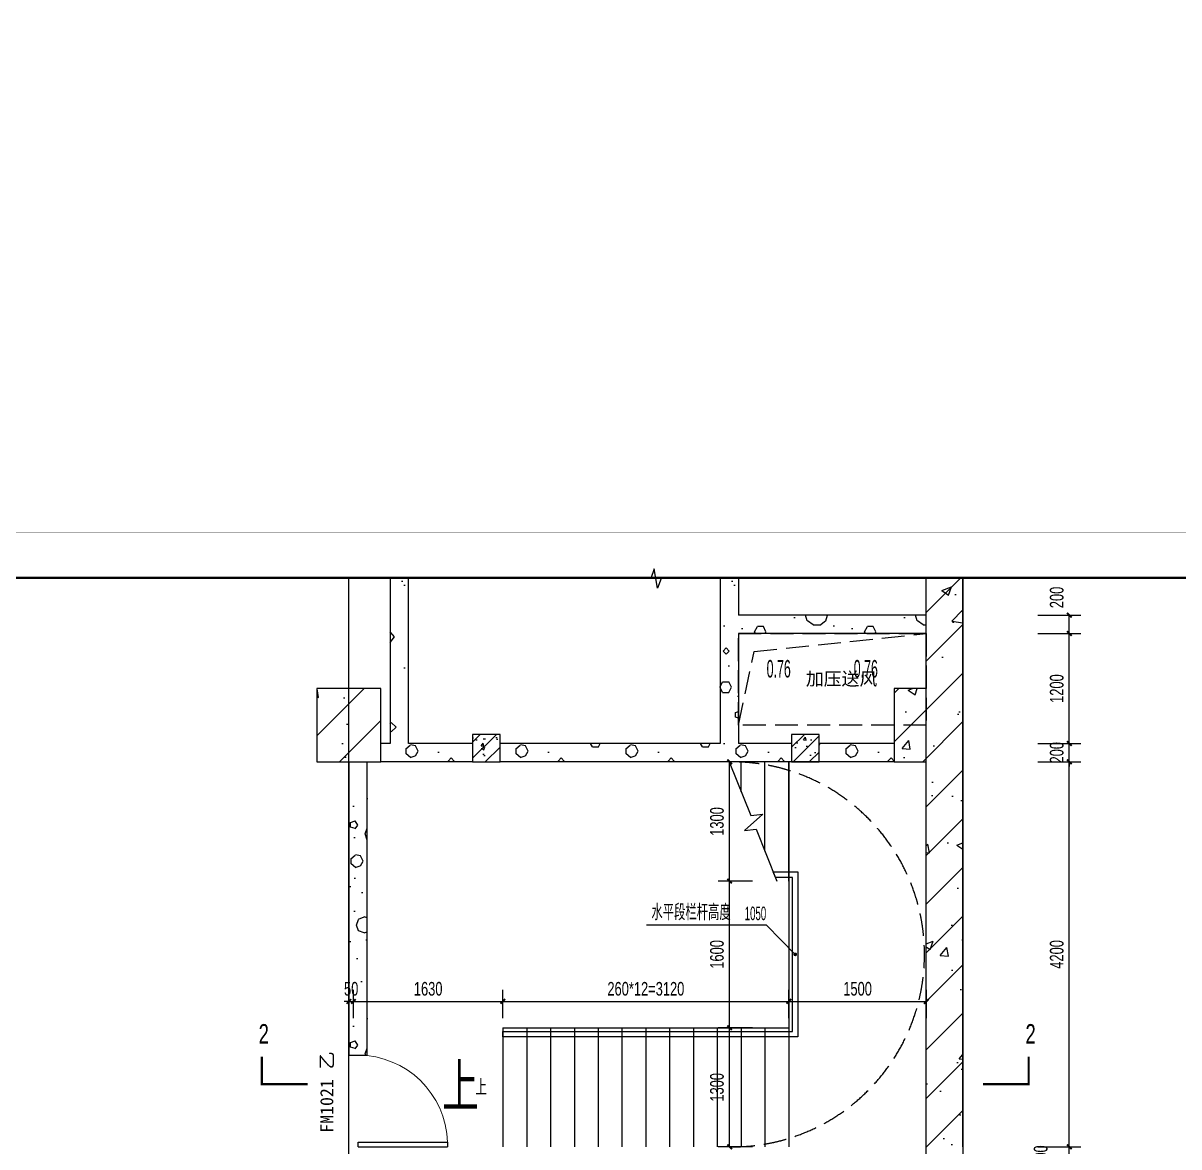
# Model space of a CAD drawing. Extents: x -26219 to 315419, y -160410 to -120810.
# Drawn here: x 66024 to 78633, y -133069 to -120810 of the extents above; entities that cross this region are included whole.
import ezdxf
from ezdxf.xclip import XClip

# ---------------------------------------------------------------- set-up
doc = ezdxf.new("R2010")
doc.units = 0
doc.header["$LTSCALE"] = 1000
doc.header["$MEASUREMENT"] = 0
doc.header["$XCLIPFRAME"] = 0
for name, pattern in [('104-13#14# B1核心筒$0$104-13#14# B1核心筒$0$DASH', [0.35, 0.25, -0.1]), ('104-13#14# B1核心筒$0$DASH', [0.35, 0.25, -0.1]), ('104-14# 核心筒$2$DOTE', [2.42, 2, -0.2, 0.02, -0.2])]:
    doc.linetypes.add(name, pattern=pattern)
for name, color, linetype in [('01-标注_尺寸', 124, 'Continuous'), ('01-标注_符号', 200, 'Continuous'), ('02-TEXT_标注', 130, 'Continuous'), ('104-13#14# B1核心筒$0$05-填充_天正', 26, 'Continuous'), ('104-13#14# B1核心筒$0$104-13#14# B1核心筒$0$A-E_栏杆', 232, 'Continuous'), ('104-13#14# B1核心筒$0$104-13#14# B1核心筒$0$A-E_电梯', 171, 'Continuous'), ('104-13#14# B1核心筒$0$104-13#14# B1核心筒$0$PUB_TEXT', 7, 'Continuous'), ('104-13#14# B1核心筒$0$A-E_楼梯', 171, 'Continuous'), ('104-13#14# B1核心筒$0$A-TECH_结构', 21, 'Continuous'), ('104-13#14# B1核心筒$0$A_STR-砌块墙', 121, 'Continuous'), ('104-13#14# B1核心筒$0$A_STR-砼墙', 51, 'Continuous'), ('104-13#14# B1核心筒$0$A_STR-砼柱', 51, 'Continuous'), ('104-13#14# B1核心筒$0$DOOR_FIRE', 220, 'Continuous'), ('104-14# 核心筒$0$A-C_玻璃幕墙', 140, 'Continuous'), ('104-14# 核心筒$2$A_AXIS-轴线', 36, '104-14# 核心筒$2$DOTE'), ('A_AXIS-轴线', 36, 'Continuous'), ('DOOR_FIRE_TEXT', 7, 'Continuous')]:
    doc.layers.add(name, color=color, linetype=linetype)
doc.layers.add('104-13#14# B1核心筒$0$04-不打印_辅助线', color=165, linetype='Continuous', plot=False)
doc.layers.add('B1幕墙$0$04-不打印_辅助线', color=165, linetype='Continuous', plot=False)
doc.styles.add('104-13#14# B1核心筒$0$104-13#14# B1核心筒$0$_TCH_DIM', font='ROS1', dxfattribs={"width": 0.8, "bigfont": 'JD'})
doc.styles.add('104-13#14# B1核心筒$0$_TCH_SPACE', font='ros.shx', dxfattribs={"width": 0.75, "height": 5, "bigfont": 'jd.shx'})
doc.styles.add('_TCH_DIM', font='ros.shx', dxfattribs={"width": 0.75, "bigfont": 'jd.shx'})
doc.styles.add('_TCH_DIM_T3', font='ros.shx', dxfattribs={"width": 0.705882, "bigfont": 'jd.shx'})
doc.styles.add('_TCH_LABEL', font='ros.shx', dxfattribs={"bigfont": 'jd.shx'})
doc.styles.add('_TCH_WINDOW', font='STXIHEI_0.TTF')
doc.styles.get("Standard").update_dxf_attribs({"font": 'STXIHEI_0.TTF'})
doc.dimstyles.new('_TCH_ARCH&&50', dxfattribs={"dimtxt": 148.75, "dimasz": 50, "dimexe": 125, "dimexo": 150, "dimgap": 63.125, "dimtad": 1, "dimdec": 0, "dimzin": 0, "dimdsep": 46, "dimtxsty": '_TCH_DIM_T3', "dimblk": 'ARCHTICK', "dimcen": 0.09, "dimclrt": 7, "dimazin": 2, "dimtfac": 1, "dimtdec": 0, "dimtix": 1, "dimtmove": 2, "dimatfit": 3, "dimfxl": 0, "dimtolj": 1, "dimtzin": 0, "dimarcsym": 0})
pattern_1 = [(0, (354, -366), (600, 1200), [0, -1200]), (0, (-348, -528), (600, 1200), [0, -1200]), (0, (42, -540), (600, 1200), [0, -1200]), (0, (468, -186), (600, 1200), [0, -1200]), (0, (-30, -600), (600, 1200), [0, -1200]), (0, (588, 570), (600, 1200), [0, -1200]), (0, (222, 474), (600, 1200), [0, -1200]), (0, (414, 324), (600, 1200), [0, -1200]), (0, (-564, 300), (600, 1200), [0, -1200]), (0, (24, 246), (600, 1200), [0, -1200]), (0, (-204, -60), (600, 1200), [0, -1200]), (0, (-192, -510), (600, 1200), [0, -1200]), (0, (258, -558), (600, 1200), [0, -1200]), (0, (588, -30), (600, 1200), [0, -1200]), (0, (-534, -216), (600, 1200), [0, -1200]), (0, (-432, -12), (600, 1200), [0, -1200]), (0, (36, -96), (600, 1200), [0, -1200]), (0, (-132, -270), (600, 1200), [0, -1200]), (0, (-228, 126), (600, 1200), [0, -1200]), (0, (-78, 576), (600, 1200), [0, -1200]), (0, (-486, -468), (600, 1200), [0, -1200]), (0, (174, 330), (600, 1200), [0, -1200]), (0, (-384, 348), (600, 1200), [0, -1200]), (0, (-480, 504), (600, 1200), [0, -1200]), (130.601294, (514.286, 194.286), (-2999.999967, 3600.000016), [52.683, -22074.222]), (18.43495, (428.57, 217.14), (2999.99999, 1199.99999), [54.2105, -7535.256]), (90, (428.6, 165.7), (600, 1200), [51.4286, -2348.571]), (161.56505, (480, 148.57), (-3000.00002, 1199.99991), [54.2105, -7535.256]), (53.1301, (480, 148.57), (600, 1200), [57.143, -5942.857]), (135, (525.7, -462.86), (-600.0001, 1199.9999), [48.487, -3345.625]), (45, (457.14, -462.86), (600, 1200), [48.487, -3345.625]), (135, (491.43, -497.14), (-600.0001, 1199.9999), [48.487, -3345.625]), (45, (491.43, -497.14), (600, 1200), [48.487, -3345.625]), (116.56505, (-51.4, 342.9), (-0.0001, 2400), [63.8877, -1277.753]), (180, (-80, 400), (-600, 1200), [68.5714, -1131.4285]), (63.43495, (-177.1, 342.9), (5e-06, 2400), [63.8877, -1277.753]), (116.56505, (-148.6, 285.7), (-0.0001, 2400), [63.8877, -1277.753]), (0, (-148.6, 285.7), (600, 1200), [68.5714, -1131.4285]), (63.43495, (-80, 285.7), (5e-06, 2400), [63.8877, -1277.753]), (107.102728, (400, -62.857), (-1799.999931, 6000.00001), [77.7227, -32565.805]), (143.972626, (377.14, 11.43), (-11399.999855, 8399.99999), [77.723, -16244.04]), (180, (314.3, 57.1), (-600, 1200), [74.286, -1125.714]), (36.027373, (177.14, 11.43), (11399.999916, 8399.99991), [77.723, -16244.04]), (71.56505, (154.29, -57.14), (1800.00001, 5999.99999), [72.2806, -7517.1856]), (107.102728, (177.143, -131.43), (-1799.999931, 6000.00001), [77.7227, -32565.805]), (143.972626, (240, -177.14), (-11399.999855, 8399.99999), [77.723, -16244.04]), (0, (240, -177.1), (600, 1200), [74.286, -1125.714]), (36.027373, (314.29, -177.14), (11399.999916, 8399.99991), [77.723, -16244.04]), (71.56505, (377.14, -131.43), (1800.00001, 5999.99999), [72.2806, -7517.1856]), (150.25512, (411.43, 497.14), (-1800, 1199.99999), [46.07, -9628.639]), (90, (371.4, 474.3), (600, 1200), [45.714, -2354.2855]), (29.74488, (371.43, 474.29), (1800, 1199.99999), [46.07, -9628.639]), (116.56505, (131.4, -354.3), (-0.0001, 2400), [63.8877, -1277.753]), (168.69007, (102.86, -297.14), (-5400.000004, 1199.99997), [58.2745, -12179.371]), (41.185925, (0, -325.714), (14999.999909, 13199.999885), [60.7437, -25451.604]), (90, (0, -382.86), (600, 1200), [57.143, -2342.857]), (138.814074, (45.714, -422.857), (-14999.999733, 13200.000084), [60.7437, -25451.604]), (16.699244, (45.714, -422.857), (19799.999851, 5999.999937), [59.659, -24997.075]), (60.945396, (102.86, -405.714), (599.999998, 1199.99999), [58.832, -24650.679]), (109.983106, (-371.43, 148.57), (-3000.000011, 8399.999978), [66.884, -28024.395]), (155.556045, (-394.286, 211.43), (-7800.00003, 3599.999925), [69.046, -28930.263]), (24.443955, (-520, 211.43), (7800.000004, 3599.999983), [69.046, -28930.263]), (70.016893, (-542.857, 148.57), (3000.000009, 8399.999979), [66.884, -28024.395]), (109.983106, (-520, 85.714), (-3000.000011, 8399.999978), [66.884, -28024.395]), (160.016893, (-457.14, 62.86), (-3000, 1199.999945), [66.884, -13978.755]), (19.983107, (-457.14, 62.86), (2999.999984, 1200), [66.884, -13978.755]), (70.016893, (-394.286, 85.714), (3000.000009, 8399.999979), [66.884, -28024.395]), (122.00538, (74.29, 40), (-600.00008, 1199.99994), [53.9085, -11266.868]), (18.43495, (-5.71, 68.57), (2999.99999, 1199.99999), [54.2105, -7535.256]), (90, (-5.7, 17.14), (600, 1200), [51.4286, -2348.571]), (161.56505, (45.71, 0), (-3000.00002, 1199.99991), [54.2105, -7535.256]), (54.462322, (45.714, 0), (4199.999994, 5999.99999), [49.156, -20596.423]), (116.56505, (-274.3, -251.4), (-0.0001, 2400), [63.8877, -1277.753]), (180, (-302.9, -194.3), (-600, 1200), [62.857, -1137.143]), (59.036243, (-400, -251.43), (600, 1199.999994), [66.6395, -13927.644]), (120.963756, (-365.71, -308.57), (-600.00008, 1199.999945), [66.6395, -13927.644]), (0, (-365.7, -308.6), (600, 1200), [62.857, -1137.143]), (63.43495, (-302.9, -308.6), (5e-06, 2400), [63.8877, -1277.753])]
pattern_2 = [(0, (531, -549), (900, 1800), [0, -1800]), (0, (-522, -792), (900, 1800), [0, -1800]), (0, (63, -810), (900, 1800), [0, -1800]), (0, (702, -279), (900, 1800), [0, -1800]), (0, (-45, -900), (900, 1800), [0, -1800]), (0, (882, 855), (900, 1800), [0, -1800]), (0, (333, 711), (900, 1800), [0, -1800]), (0, (621, 486), (900, 1800), [0, -1800]), (0, (-846, 450), (900, 1800), [0, -1800]), (0, (36, 369), (900, 1800), [0, -1800]), (0, (-306, -90), (900, 1800), [0, -1800]), (0, (-288, -765), (900, 1800), [0, -1800]), (0, (387, -837), (900, 1800), [0, -1800]), (0, (882, -45), (900, 1800), [0, -1800]), (0, (-801, -324), (900, 1800), [0, -1800]), (0, (-648, -18), (900, 1800), [0, -1800]), (0, (54, -144), (900, 1800), [0, -1800]), (0, (-198, -405), (900, 1800), [0, -1800]), (0, (-342, 189), (900, 1800), [0, -1800]), (0, (-117, 864), (900, 1800), [0, -1800]), (0, (-729, -702), (900, 1800), [0, -1800]), (0, (261, 495), (900, 1800), [0, -1800]), (0, (-576, 522), (900, 1800), [0, -1800]), (0, (-720, 756), (900, 1800), [0, -1800]), (130.601294, (771.43, 291.43), (-4499.99995, 5400.000024), [79.025, -33111.333]), (18.43495, (642.86, 325.71), (4500, 1800), [81.316, -11302.884]), (90, (642.9, 248.6), (900, 1800), [77.143, -3522.857]), (161.56505, (720, 222.86), (-4500.00002, 1799.99987), [81.316, -11302.884]), (53.1301, (720, 222.86), (900, 1800), [85.714, -8914.285]), (135, (788.6, -694.3), (-900.0001, 1799.9999), [72.731, -5018.438]), (45, (685.7, -694.3), (900, 1800), [72.731, -5018.438]), (135, (737.14, -745.7), (-900.0001, 1799.9999), [72.731, -5018.438]), (45, (737.14, -745.7), (900, 1800), [72.731, -5018.438]), (116.56505, (-77.1, 514.3), (-0.0002, 3600), [95.831, -1916.63]), (180, (-120, 600), (-900, 1800), [102.857, -1697.143]), (63.43495, (-265.7, 514.3), (8e-06, 3600), [95.831, -1916.63]), (116.56505, (-222.9, 428.6), (-0.0002, 3600), [95.831, -1916.63]), (0, (-222.9, 428.6), (900, 1800), [102.857, -1697.143]), (63.43495, (-120, 428.6), (8e-06, 3600), [95.831, -1916.63]), (107.102728, (600, -94.286), (-2699.999897, 9000.000015), [116.584, -48848.707]), (143.972626, (565.71, 17.14), (-17099.99978, 12599.999986), [116.584, -24366.06]), (180, (471.4, 85.7), (-900, 1800), [111.429, -1688.571]), (36.02737, (265.71, 17.14), (17099.99987, 12599.999864), [116.584, -24366.06]), (71.56505, (231.43, -85.7), (2700, 9000), [108.421, -11275.778]), (107.102728, (265.714, -197.14), (-2699.999897, 9000.000015), [116.584, -48848.707]), (143.972626, (360, -265.71), (-17099.99978, 12599.999986), [116.584, -24366.06]), (0, (360, -265.7), (900, 1800), [111.429, -1688.571]), (36.02737, (471.43, -265.71), (17099.99987, 12599.999864), [116.584, -24366.06]), (71.56505, (565.71, -197.14), (2700, 9000), [108.421, -11275.778]), (150.25512, (617.14, 745.71), (-2700, 1799.99998), [69.105, -14442.959]), (90, (557.1, 711.4), (900, 1800), [68.571, -3531.428]), (29.74488, (557.14, 711.43), (2700, 1800), [69.105, -14442.959]), (116.56505, (197.1, -531.4), (-0.0002, 3600), [95.831, -1916.63]), (168.69007, (154.29, -445.71), (-8100, 1799.99995), [87.412, -18269.056]), (41.185925, (0, -488.57), (22499.999864, 19799.999827), [91.116, -38177.406]), (90, (0, -574.3), (900, 1800), [85.714, -3514.285]), (138.814074, (68.57, -634.286), (-22499.9996, 19800.000126), [91.116, -38177.406]), (16.699244, (68.57, -634.286), (29699.999777, 8999.999906), [89.488, -37495.613]), (60.945396, (154.29, -608.57), (899.999998, 1799.999984), [88.248, -36976.018]), (109.983106, (-557.14, 222.86), (-4500.000017, 12599.999967), [100.326, -42036.592]), (155.556045, (-591.43, 317.14), (-11700.000045, 5399.999888), [103.569, -43395.394]), (24.443955, (-780, 317.14), (11700.000006, 5399.999974), [103.569, -43395.394]), (70.016893, (-814.286, 222.86), (4500.000014, 12599.99997), [100.326, -42036.592]), (109.983106, (-780, 128.57), (-4500.000017, 12599.999967), [100.326, -42036.592]), (160.01689, (-685.71, 94.29), (-4500, 1799.99992), [100.326, -20968.132]), (19.98311, (-685.71, 94.29), (4499.99998, 1800), [100.326, -20968.132]), (70.016893, (-591.43, 128.57), (4500.000014, 12599.99997), [100.326, -42036.592]), (122.00538, (111.43, 60), (-900.00012, 1799.9999), [80.863, -16900.302]), (18.43495, (-8.57, 102.86), (4500, 1800), [81.316, -11302.884]), (90, (-8.6, 25.7), (900, 1800), [77.143, -3522.857]), (161.56505, (68.57, 0), (-4500.00002, 1799.99987), [81.316, -11302.884]), (54.46232, (68.57, 0), (6299.99999, 8999.999987), [73.734, -30894.635]), (116.56505, (-411.4, -377.1), (-0.0002, 3600), [95.831, -1916.63]), (180, (-454.3, -291.4), (-900, 1800), [94.286, -1705.714]), (59.03624, (-600, -377.14), (900, 1799.99999), [99.959, -20891.466]), (120.96376, (-548.57, -462.86), (-900.00012, 1799.99992), [99.959, -20891.466]), (0, (-548.6, -462.9), (900, 1800), [94.286, -1705.714]), (63.43495, (-454.3, -462.9), (8e-06, 3600), [95.831, -1916.63])]
pattern_3 = [(45, (0, 0), (-265.16504, 265.16504), []), (50, (0, 0), (1075.8903, -94.1282), [112.5, -1237.5]), (355, (0, 0), (-208.127, 1128.288), [90, -990]), (100.4514, (89.7, -7.8), (867.764, 1034.1593), [95.6103, -1051.713]), (46.1842, (0, 300), (1600.8616, -248.2785), [168.75, -1856.25]), (96.6356, (133.4, 279.3), (1401.994, 1461.177), [143.415, -1577.57]), (351.1842, (0, 300), (1401.993, 1461.178), [135, -1485]), (21, (150, 225), (895.3606, -603.9283), [112.5, -1237.5]), (326, (150, 225), (364.973, 1087.725), [90, -990]), (71.4514, (224.6, 174.7), (1260.334, 483.7957), [95.6103, -1051.713]), (37.5, (0, 0), (18.2398, 499.3408), [0, -978, 0, -1005, 0, -993.75]), (7.5, (0, 0), (394.6043, 591.6176), [0, -573, 0, -955.5, 0, -378.75]), (327.5, (-334.5, 0), (800.73365, -33.8323), [0, -375, 0, -1170, 0, -1552.5]), (317.5, (-484.5, 0), (874.7793, 150.1575), [0, -487.5, 0, -777, 0, -1102.5])]
pattern_4 = [(45, (0, 0), (-88.38835, 88.38835), []), (50, (0, 0), (358.6301, -31.37607), [37.5, -412.5]), (355, (0, 0), (-69.37567, 376.09607), [30, -330]), (100.4514, (29.9, -2.6), (289.2547, 344.71977), [31.8701, -350.57106]), (46.1842, (0, 100), (533.6205, -82.7595), [56.25, -618.75]), (96.6356, (44.47, 93.1), (467.3314, 487.0589), [47.8051, -525.8565]), (351.1842, (0, 100), (467.331, 487.0593), [45, -495]), (21, (50, 75), (298.45353, -201.30945), [37.5, -412.5]), (326, (50, 75), (121.65767, 362.575), [30, -330]), (71.4514, (74.87, 58.22), (420.1113, 161.26525), [31.8701, -350.57106]), (37.5, (0, 0), (6.07993, 166.44693), [0, -326, 0, -335, 0, -331.25]), (7.5, (0, 0), (131.53477, 197.20586), [0, -191, 0, -318.5, 0, -126.25]), (327.5, (-111.5, 0), (266.91122, -11.27744), [0, -125, 0, -390, 0, -517.5]), (317.5, (-161.5, 0), (291.59308, 50.0525), [0, -162.5, 0, -259, 0, -367.5])]

# ---------------------------------------------------------------- blocks, each defined once
blk = doc.blocks.new('104-14# 核心筒')
at = {"layer": '104-14# 核心筒$0$A-C_玻璃幕墙'}
blk.add_lwpolyline([(82417.6, 175653.6), (83499.8, 178465.9), (52926.6, 177184.7), (53491, 179839.8), (17309.3, 179208.2), (22065.4, 195794.6), (62738.3, 196820), (62307.5, 195791.2), (92265.6, 197155.1), (99426.9, 222925), (120741.8, 216994.6), (117562.9, 189300.5), (119297.3, 188914.5), (109062.3, 173767.9), (82417.6, 175653.6)], dxfattribs=at)
at = {"layer": '104-14# 核心筒$2$A_AXIS-轴线'}
for p, q in [((-9370.1, 284000), (120259.9, 284000)), ((-24839, 16700), (120259.9, 16700))]:
    blk.add_line(p, q, dxfattribs=at)
blk = doc.blocks.new('B1幕墙')
at = {"layer": 'B1幕墙$0$04-不打印_辅助线'}
blk.add_lwpolyline([(-19723, 110825), (-17951, 111952), (-14731, 106890), (-10015, 109890), (-6726, 109890), (-6726, 107690), (-6591, 107690), (-6591, 96729), (-3286, 91533), (-3400, 91461), (-610, 87073), (-44110, 59404), (-49480, 60532), (-116340, 165647), (-95570, 173812), (-95424, 173440), (-115742, 165453), (-49233, 60889), (-44187, 59829), (-1077, 87250), (-3868, 91637), (-3501, 91871)], dxfattribs=at)
blk = doc.blocks.new('104-13#14# B1核心筒$0$$DorLib2D$00000001')
for p, q in [((0.45, 0.975), (0.5, 0.975)), ((0.45, 0), (0.45, 0.975)), ((0.5, 0), (0.5, 0.975)), ((0.5, 0), (0.45, 0))]:
    blk.add_line(p, q)
at = {"lineweight": 13}
blk.add_arc((0.475, 0), 0.975, 91.4693, 180, dxfattribs=at)
blk = doc.blocks.new('104-13#14# B1核心筒')
at = {"layer": '104-13#14# B1核心筒$0$05-填充_天正', "linetype": 'Continuous'}
h = blk.add_hatch(dxfattribs=at)
h.set_pattern_fill('钢筋混凝土', color=256, scale=150, style=0)
h.set_pattern_definition(pattern_3)
h.paths.add_polyline_path([(215400, 30384.9), (215000, 30384.9), (215000, 24400), (215400, 24400)])
at = {"layer": '104-13#14# B1核心筒$0$05-填充_天正'}
h = blk.add_hatch(dxfattribs=at)
h.set_pattern_fill('加气混凝土', color=256, scale=150, style=0)
h.set_pattern_definition(pattern_2)
h.paths.add_polyline_path([(212850, 26940), (212750, 26900), (212750, 24400), (212883.3, 24400), (212950, 24500), (212950, 26900)])
h = blk.add_hatch(dxfattribs=at)
h.set_pattern_fill('加气混凝土', color=256, scale=150, style=0)
h.set_pattern_definition(pattern_2)
h.paths.add_polyline_path([(209350, 23100), (209350, 25200), (209150, 25200), (209150, 23100), (209250, 23033.3)])
h = blk.add_hatch(dxfattribs=at)
h.set_pattern_fill('加气混凝土', color=256, scale=100, style=0)
h.set_pattern_definition(pattern_1)
h.paths.add_polyline_path([(215000, 24300), (215000, 24500), (212950, 24500), (212883.3, 24400), (212950, 24300)])
h = blk.add_hatch(dxfattribs=at)
h.set_pattern_fill('加气混凝土', color=256, scale=100, style=0)
h.set_pattern_definition(pattern_1)
h.paths.add_polyline_path([(212883.3, 24400), (212750, 24400), (212750, 23100), (212850, 23060), (212950, 23100), (212950, 24300)])
at = {"layer": '104-13#14# B1核心筒$0$05-填充_天正', "linetype": 'Continuous'}
h = blk.add_hatch(dxfattribs=at)
h.set_pattern_fill('钢筋混凝土', color=256, scale=150, style=0)
h.set_pattern_definition(pattern_3)
h.paths.add_polyline_path([(215000, 23700), (215400, 23700), (215400, 24400), (215000, 24400)])
at = {"layer": '104-13#14# B1核心筒$0$05-填充_天正'}
h = blk.add_hatch(dxfattribs=at)
h.set_pattern_fill('钢筋混凝土', color=256, scale=150, style=0)
h.set_pattern_definition(pattern_3)
h.paths.add_polyline_path([(208350, 22900), (209050, 22900), (209050, 23700), (208350, 23700)])
h = blk.add_hatch(dxfattribs=at)
h.set_pattern_fill('钢筋混凝土', color=256, scale=150, style=0)
h.set_pattern_definition(pattern_3)
h.paths.add_polyline_path([(214650, 22900), (215400, 22900), (215400, 23700), (214650, 23700)])
h = blk.add_hatch(dxfattribs=at)
h.set_pattern_fill('加气混凝土', color=256, scale=100, style=0)
h.set_pattern_definition(pattern_1)
h.paths.add_polyline_path([(209250, 23033.3), (209150, 23100), (209050, 23100), (209050, 22900), (209250, 22900)])
h = blk.add_hatch(dxfattribs=at)
h.set_pattern_fill('加气混凝土', color=256, scale=100, style=0)
h.set_pattern_definition(pattern_1)
h.paths.add_polyline_path([(210050, 22900), (210050, 23100), (209350, 23100), (209250, 23033.3), (209250, 22900)])
h = blk.add_hatch(dxfattribs=at)
h.set_pattern_fill('钢筋混凝土', color=256, scale=50, style=0)
h.set_pattern_definition(pattern_4)
h.paths.add_polyline_path([(210050, 22900), (210350, 22900), (210350, 23200), (210050, 23200)])
h = blk.add_hatch(dxfattribs=at)
h.set_pattern_fill('加气混凝土', color=256, scale=100, style=0)
h.set_pattern_definition(pattern_1)
h.paths.add_polyline_path([(210350, 23100), (210350, 22900), (212850, 22900), (212850, 23060), (212750, 23100)])
h = blk.add_hatch(dxfattribs=at)
h.set_pattern_fill('加气混凝土', color=256, scale=100, style=0)
h.set_pattern_definition(pattern_1)
h.paths.add_polyline_path([(213530, 22900), (213530, 23100), (212950, 23100), (212850, 23060), (212850, 22900)])
h = blk.add_hatch(dxfattribs=at)
h.set_pattern_fill('钢筋混凝土', color=256, scale=50, style=0)
h.set_pattern_definition(pattern_4)
h.paths.add_polyline_path([(213530, 22900), (213830, 22900), (213830, 23200), (213530, 23200)])
h = blk.add_hatch(dxfattribs=at)
h.set_pattern_fill('加气混凝土', color=256, scale=100, style=0)
h.set_pattern_definition(pattern_1)
h.paths.add_polyline_path([(213830, 23100), (213830, 22900), (214650, 22900), (214650, 23100)])
h = blk.add_hatch(dxfattribs=at)
h.set_pattern_fill('加气混凝土', color=256, scale=100, style=0)
h.set_pattern_definition(pattern_1)
h.paths.add_polyline_path([(208900, 22900), (208700, 22900), (208700, 19700), (208900, 19700)])
at = {"layer": '104-13#14# B1核心筒$0$05-填充_天正', "linetype": 'Continuous'}
h = blk.add_hatch(dxfattribs=at)
h.set_pattern_fill('钢筋混凝土', color=256, scale=150, style=0)
h.set_pattern_definition(pattern_3)
h.paths.add_polyline_path([(215400, 22900), (215000, 22900), (215000, 18700), (215400, 18700)])
at = {"layer": '104-13#14# B1核心筒$0$104-13#14# B1核心筒$0$A-E_栏杆'}
blk.add_lwpolyline([(210380, 19960), (213540, 19960), (213540, 21640), (213354, 21640), (213330, 21700), (213600, 21700), (213600, 19900), (210380, 19900)], close=True, dxfattribs=at)
at = {"layer": '104-13#14# B1核心筒$0$104-13#14# B1核心筒$0$A-E_电梯'}
for p, q in [((212850, 22900), (213084, 22314.9)), ((212980, 22575), (212980, 22900)), ((213240, 21925), (213240, 22900)), ((213500, 21600), (213500, 22900)), ((214650, 22900), (213500, 22900)), ((213500, 22900), (213500, 18700)), ((213218.1, 22330.9), (213017.6, 22151.6)), ((213084, 22314.9), (213218.1, 22330.9)), ((213017.6, 22151.6), (213143.4, 22166.6)), ((213143.4, 22166.6), (213370, 21600)), ((210380, 20000), (213500, 20000)), ((210380, 20000), (210380, 18700)), ((210640, 20000), (210640, 18700)), ((210900, 20000), (210900, 18700)), ((211160, 20000), (211160, 18700)), ((211420, 20000), (211420, 18700)), ((211680, 20000), (211680, 18700)), ((211940, 20000), (211940, 18700)), ((212200, 20000), (212200, 18700)), ((212460, 20000), (212460, 18700)), ((212720, 20000), (212720, 18700)), ((212980, 20000), (212980, 18700)), ((213240, 20000), (213240, 18700)), ((213500, 20000), (213500, 18700))]:
    blk.add_line(p, q, dxfattribs=at)
at = {"layer": '104-13#14# B1核心筒$0$104-13#14# B1核心筒$0$A-E_电梯', "color": 8, "linetype": '104-13#14# B1核心筒$0$104-13#14# B1核心筒$0$DASH'}
blk.add_arc((212880, 20800), 2100, 270, 90, dxfattribs=at)
at = {"layer": '104-13#14# B1核心筒$0$A-TECH_结构', "linetype": '104-13#14# B1核心筒$0$DASH'}
blk.add_lwpolyline([(212950, 24300), (215000, 24300), (215000, 23300), (212950, 23300)], close=True, dxfattribs=at)
blk.add_lwpolyline([(212950, 23300), (213122.4, 24103.6), (215000, 24300)], dxfattribs=at)
at = {"layer": '104-13#14# B1核心筒$0$A_STR-砌块墙'}
for p, q in [((212750, 26900), (212750, 24400)), ((212950, 26900), (212950, 24500)), ((209150, 25200), (209150, 23100)), ((209350, 23100), (209350, 25200)), ((215000, 24500), (212950, 24500)), ((212750, 24400), (212750, 23100)), ((215000, 24300), (212950, 24300)), ((212950, 24300), (212950, 23100)), ((209150, 23100), (209050, 23100)), ((210050, 23100), (209350, 23100)), ((212750, 23100), (210350, 23100)), ((213530, 23100), (212950, 23100)), ((214650, 23100), (213830, 23100)), ((208700, 22900), (208700, 19700)), ((208900, 19700), (208900, 22900)), ((209250, 22900), (209050, 22900)), ((210050, 22900), (209250, 22900)), ((212850, 22900), (210350, 22900)), ((213530, 22900), (212850, 22900)), ((214650, 22900), (213830, 22900)), ((208700, 19700), (208900, 19700))]:
    blk.add_line(p, q, dxfattribs=at)
at = {"layer": '104-13#14# B1核心筒$0$A_STR-砼墙', "linetype": 'Continuous'}
for p, q in [((215000, 24400), (215000, 30384.9)), ((215400, 24400), (215400, 30384.9)), ((215000, 23700), (215000, 24400)), ((215400, 23700), (215400, 24400)), ((215000, 18700), (215000, 22900)), ((215400, 18700), (215400, 22900))]:
    blk.add_line(p, q, dxfattribs=at)
at = {"layer": '104-13#14# B1核心筒$0$A_STR-砼柱'}
for p, q in [((209050, 23700), (208350, 23700)), ((208350, 23700), (208350, 22900)), ((209050, 22900), (209050, 23700)), ((215000, 23700), (214650, 23700)), ((214650, 23700), (214650, 22900)), ((215400, 22900), (215400, 23700)), ((210350, 23200), (210050, 23200)), ((210050, 23200), (210050, 22900)), ((210350, 22900), (210350, 23200)), ((213830, 23200), (213530, 23200)), ((213530, 23200), (213530, 22900)), ((213830, 22900), (213830, 23200)), ((208350, 22900), (209050, 22900)), ((210050, 22900), (210350, 22900)), ((213530, 22900), (213830, 22900)), ((214650, 22900), (215000, 22900))]:
    blk.add_line(p, q, dxfattribs=at)
at = {"layer": '104-13#14# B1核心筒$0$A-E_楼梯', "rotation": 57.54087654752239}
blk.add_blockref('B1幕墙', (289197.1, 8062.4), dxfattribs=at)
at = {"layer": '104-13#14# B1核心筒$0$DOOR_FIRE', "xscale": 1000, "yscale": 1000, "zscale": 200, "rotation": 270.0000000000037}
blk.add_blockref('104-13#14# B1核心筒$0$$DorLib2D$00000001', (208800, 19200), dxfattribs=at)
at = {"layer": '104-13#14# B1核心筒$0$04-不打印_辅助线', "style": '104-13#14# B1核心筒$0$_TCH_SPACE', "width": 0.529412}
for p in [(213258.1, 23820.2), (214208.1, 23820.2)]:
    blk.add_text('0.76', height=191.25, dxfattribs=at).set_placement(p)
at = {"layer": '104-13#14# B1核心筒$0$104-13#14# B1核心筒$0$PUB_TEXT', "style": '104-13#14# B1核心筒$0$104-13#14# B1核心筒$0$_TCH_DIM', "width": 0.8}
blk.add_text('上', height=525, rotation=360, dxfattribs=at).set_placement((209718.8, 19087.5))
blk = doc.blocks.new('图框-A1+3-4')
for points, const_width in [([(0, 0), (1471, 0), (1471, 594), (0, 594)], 0.05), ([(1396, 584), (25, 584), (25, 10), (1396, 10)], 0.5)]:
    blk.add_lwpolyline(points, close=True, dxfattribs=dict(const_width=const_width))
blk = doc.blocks.new('_ArchTick')
at = {"color": 0, "linetype": 'ByBlock', "const_width": 0.4}
blk.add_lwpolyline([(-0.5, -0.5), (0.5, 0.5)], dxfattribs=at)
blk = doc.blocks.new('*D788')
at = {"layer": '01-标注_尺寸', "color": 0, "lineweight": -2, "transparency": 16777216}
for p, q in [((74378, -131665), (74378, -131357)), ((75878, -131665), (75878, -131357)), ((74378, -131482), (75878, -131482))]:
    blk.add_line(p, q, dxfattribs=at)
at = {"layer": 'Defpoints', "color": 0, "transparency": 16777216}
for p in [(75878, -131482), (74378, -131815), (75878, -131815)]:
    blk.add_point(p, dxfattribs=at)
at = {"layer": '01-标注_尺寸', "color": 0, "lineweight": -2, "transparency": 16777216, "xscale": 50, "yscale": 50, "zscale": 50, "rotation": 180}
blk.add_blockref('_ArchTick', (74378, -131482), dxfattribs=at)
at = {"layer": '01-标注_尺寸', "color": 0, "lineweight": -2, "transparency": 16777216, "xscale": 50, "yscale": 50, "zscale": 50}
blk.add_blockref('_ArchTick', (75878, -131482), dxfattribs=at)
at = {"layer": '01-标注_尺寸', "color": 7, "transparency": 16777216, "insert": (75128, -131345), "char_height": 148.8, "attachment_point": 5, "style": '_TCH_DIM_T3'}
blk.add_mtext('\\A1;1500', dxfattribs=at)
blk = doc.blocks.new('*D789')
at = {"layer": '01-标注_尺寸', "color": 0, "lineweight": -2, "transparency": 16777216}
for p, q in [((71258, -131665), (71258, -131357)), ((74378, -131665), (74378, -131357)), ((71258, -131482), (74378, -131482))]:
    blk.add_line(p, q, dxfattribs=at)
at = {"layer": 'Defpoints', "color": 0, "transparency": 16777216}
for p in [(74378, -131482), (71258, -131815), (74378, -131815)]:
    blk.add_point(p, dxfattribs=at)
at = {"layer": '01-标注_尺寸', "color": 0, "lineweight": -2, "transparency": 16777216, "xscale": 50, "yscale": 50, "zscale": 50, "rotation": 180}
blk.add_blockref('_ArchTick', (71258, -131482), dxfattribs=at)
at = {"layer": '01-标注_尺寸', "color": 0, "lineweight": -2, "transparency": 16777216, "xscale": 50, "yscale": 50, "zscale": 50}
blk.add_blockref('_ArchTick', (74378, -131482), dxfattribs=at)
at = {"layer": '01-标注_尺寸', "color": 7, "transparency": 16777216, "insert": (72818, -131345), "char_height": 148.75, "attachment_point": 5, "style": '_TCH_DIM_T3'}
blk.add_mtext('\\A1;260*12=3120', dxfattribs=at)
blk = doc.blocks.new('*D790')
at = {"layer": '01-标注_尺寸', "color": 0, "lineweight": -2, "transparency": 16777216}
for p, q in [((69628, -131665), (69628, -131357)), ((71258, -131665), (71258, -131357)), ((69628, -131482), (71258, -131482))]:
    blk.add_line(p, q, dxfattribs=at)
at = {"layer": 'Defpoints', "color": 0, "transparency": 16777216}
for p in [(71258, -131482), (69628, -131815), (71258, -131815)]:
    blk.add_point(p, dxfattribs=at)
at = {"layer": '01-标注_尺寸', "color": 0, "lineweight": -2, "transparency": 16777216, "xscale": 50, "yscale": 50, "zscale": 50, "rotation": 180}
blk.add_blockref('_ArchTick', (69628, -131482), dxfattribs=at)
at = {"layer": '01-标注_尺寸', "color": 0, "lineweight": -2, "transparency": 16777216, "xscale": 50, "yscale": 50, "zscale": 50}
blk.add_blockref('_ArchTick', (71258, -131482), dxfattribs=at)
at = {"layer": '01-标注_尺寸', "color": 7, "transparency": 16777216, "insert": (70443, -131345), "char_height": 148.8, "attachment_point": 5, "style": '_TCH_DIM_T3'}
blk.add_mtext('\\A1;1630', dxfattribs=at)
blk = doc.blocks.new('*D791')
at = {"layer": '01-标注_尺寸', "color": 0, "lineweight": -2, "transparency": 16777216}
for p, q in [((69578, -131665), (69578, -131357)), ((69628, -131665), (69628, -131357)), ((69578, -131482), (69528, -131482)), ((69578, -131482), (69628, -131482)), ((69628, -131482), (69678, -131482))]:
    blk.add_line(p, q, dxfattribs=at)
at = {"layer": 'Defpoints', "color": 0, "transparency": 16777216}
for p in [(69628, -131482), (69578, -131815), (69628, -131815)]:
    blk.add_point(p, dxfattribs=at)
at = {"layer": '01-标注_尺寸', "color": 0, "lineweight": -2, "transparency": 16777216, "xscale": 50, "yscale": 50, "zscale": 50}
blk.add_blockref('_ArchTick', (69578, -131482), dxfattribs=at)
at = {"layer": '01-标注_尺寸', "color": 0, "lineweight": -2, "transparency": 16777216, "xscale": 50, "yscale": 50, "zscale": 50, "rotation": 180}
blk.add_blockref('_ArchTick', (69628, -131482), dxfattribs=at)
at = {"layer": '01-标注_尺寸', "color": 7, "transparency": 16777216, "insert": (69603, -131345), "char_height": 148.8, "attachment_point": 5, "style": '_TCH_DIM_T3'}
blk.add_mtext('\\A1;50', dxfattribs=at)
blk = doc.blocks.new('*D795')
at = {"layer": '01-标注_尺寸', "color": 0, "lineweight": -2, "transparency": 16777216}
for p, q in [((73982, -128869), (73607, -128869)), ((73732, -130169), (73732, -128869)), ((73982, -130169), (73607, -130169))]:
    blk.add_line(p, q, dxfattribs=at)
at = {"layer": 'Defpoints', "color": 0, "transparency": 16777216}
for p in [(73732, -128869), (74132, -128869), (74132, -130169)]:
    blk.add_point(p, dxfattribs=at)
at = {"layer": '01-标注_尺寸', "color": 0, "lineweight": -2, "transparency": 16777216, "xscale": 50, "yscale": 50, "zscale": 50}
for p, rotation in [((73732, -128869), 90), ((73732, -130169), 270)]:
    blk.add_blockref('_ArchTick', p, dxfattribs=dict(at, rotation=rotation))
at = {"layer": '01-标注_尺寸', "color": 7, "transparency": 16777216, "insert": (73594, -129519), "char_height": 148.8, "attachment_point": 5, "rotation": 90, "style": '_TCH_DIM_T3'}
blk.add_mtext('\\A1;1300', dxfattribs=at)
blk = doc.blocks.new('*D796')
at = {"layer": '01-标注_尺寸', "color": 0, "lineweight": -2, "transparency": 16777216}
for p, q in [((73982, -130169), (73607, -130169)), ((73732, -131769), (73732, -130169)), ((73982, -131769), (73607, -131769))]:
    blk.add_line(p, q, dxfattribs=at)
at = {"layer": 'Defpoints', "color": 0, "transparency": 16777216}
for p in [(73732, -130169), (74132, -130169), (74132, -131769)]:
    blk.add_point(p, dxfattribs=at)
at = {"layer": '01-标注_尺寸', "color": 0, "lineweight": -2, "transparency": 16777216, "xscale": 50, "yscale": 50, "zscale": 50}
for p, rotation in [((73732, -130169), 90), ((73732, -131769), 270)]:
    blk.add_blockref('_ArchTick', p, dxfattribs=dict(at, rotation=rotation))
at = {"layer": '01-标注_尺寸', "color": 7, "transparency": 16777216, "insert": (73594, -130969), "char_height": 148.8, "attachment_point": 5, "rotation": 90, "style": '_TCH_DIM_T3'}
blk.add_mtext('\\A1;1600', dxfattribs=at)
blk = doc.blocks.new('*D797')
at = {"layer": '01-标注_尺寸', "color": 0, "lineweight": -2, "transparency": 16777216}
for p, q in [((73982, -131769), (73607, -131769)), ((73732, -133069), (73732, -131769)), ((73982, -133069), (73607, -133069))]:
    blk.add_line(p, q, dxfattribs=at)
at = {"layer": 'Defpoints', "color": 0, "transparency": 16777216}
for p in [(73732, -131769), (74132, -131769), (74132, -133069)]:
    blk.add_point(p, dxfattribs=at)
at = {"layer": '01-标注_尺寸', "color": 0, "lineweight": -2, "transparency": 16777216, "xscale": 50, "yscale": 50, "zscale": 50}
for p, rotation in [((73732, -131769), 90), ((73732, -133069), 270)]:
    blk.add_blockref('_ArchTick', p, dxfattribs=dict(at, rotation=rotation))
at = {"layer": '01-标注_尺寸', "color": 7, "transparency": 16777216, "insert": (73594, -132419), "char_height": 148.8, "attachment_point": 5, "rotation": 90, "style": '_TCH_DIM_T3'}
blk.add_mtext('\\A1;1300', dxfattribs=at)
blk = doc.blocks.new('*D806')
at = {"layer": '01-标注_尺寸', "color": 0, "lineweight": -2, "transparency": 16777216}
for p, q in [((77096, -133069), (77563, -133069)), ((77438, -133269), (77438, -133069)), ((77096, -133269), (77563, -133269))]:
    blk.add_line(p, q, dxfattribs=at)
at = {"layer": 'Defpoints', "color": 0, "transparency": 16777216}
for p in [(76946, -133069), (77438, -133069), (76946, -133269)]:
    blk.add_point(p, dxfattribs=at)
at = {"layer": '01-标注_尺寸', "color": 0, "lineweight": -2, "transparency": 16777216, "xscale": 50, "yscale": 50, "zscale": 50}
for p, rotation in [((77438, -133069), 90), ((77438, -133269), 270)]:
    blk.add_blockref('_ArchTick', p, dxfattribs=dict(at, rotation=rotation))
at = {"layer": '01-标注_尺寸', "color": 7, "transparency": 16777216, "insert": (77126, -133169), "char_height": 148.8, "attachment_point": 5, "rotation": 90, "style": '_TCH_DIM_T3'}
blk.add_mtext('\\A1;200', dxfattribs=at)
blk = doc.blocks.new('*D807')
at = {"layer": '01-标注_尺寸', "color": 0, "lineweight": -2, "transparency": 16777216}
for p, q in [((77096, -128869), (77563, -128869)), ((77438, -133069), (77438, -128869)), ((77096, -133069), (77563, -133069))]:
    blk.add_line(p, q, dxfattribs=at)
at = {"layer": 'Defpoints', "color": 0, "transparency": 16777216}
for p in [(76946, -128869), (77438, -128869), (76946, -133069)]:
    blk.add_point(p, dxfattribs=at)
at = {"layer": '01-标注_尺寸', "color": 0, "lineweight": -2, "transparency": 16777216, "xscale": 50, "yscale": 50, "zscale": 50}
for p, rotation in [((77438, -128869), 90), ((77438, -133069), 270)]:
    blk.add_blockref('_ArchTick', p, dxfattribs=dict(at, rotation=rotation))
at = {"layer": '01-标注_尺寸', "color": 7, "transparency": 16777216, "insert": (77301, -130969), "char_height": 148.8, "attachment_point": 5, "rotation": 90, "style": '_TCH_DIM_T3'}
blk.add_mtext('\\A1;4200', dxfattribs=at)
blk = doc.blocks.new('*D808')
at = {"layer": '01-标注_尺寸', "color": 0, "lineweight": -2, "transparency": 16777216}
for p, q in [((77096, -128669), (77563, -128669)), ((77438, -128669), (77438, -128619)), ((77438, -128869), (77438, -128669)), ((77096, -128869), (77563, -128869)), ((77438, -128869), (77438, -128919))]:
    blk.add_line(p, q, dxfattribs=at)
at = {"layer": 'Defpoints', "color": 0, "transparency": 16777216}
for p in [(76946, -128669), (77438, -128669), (76946, -128869)]:
    blk.add_point(p, dxfattribs=at)
at = {"layer": '01-标注_尺寸', "color": 0, "lineweight": -2, "transparency": 16777216, "xscale": 50, "yscale": 50, "zscale": 50}
for p, rotation in [((77438, -128669), 270), ((77438, -128869), 90)]:
    blk.add_blockref('_ArchTick', p, dxfattribs=dict(at, rotation=rotation))
at = {"layer": '01-标注_尺寸', "color": 7, "transparency": 16777216, "insert": (77301, -128769), "char_height": 148.8, "attachment_point": 5, "rotation": 90, "style": '_TCH_DIM_T3'}
blk.add_mtext('\\A1;200', dxfattribs=at)
blk = doc.blocks.new('*D809')
at = {"layer": '01-标注_尺寸', "color": 0, "lineweight": -2, "transparency": 16777216}
for p, q in [((77096, -127469), (77563, -127469)), ((77438, -128669), (77438, -127469)), ((77096, -128669), (77563, -128669))]:
    blk.add_line(p, q, dxfattribs=at)
at = {"layer": 'Defpoints', "color": 0, "transparency": 16777216}
for p in [(76946, -127469), (77438, -127469), (76946, -128669)]:
    blk.add_point(p, dxfattribs=at)
at = {"layer": '01-标注_尺寸', "color": 0, "lineweight": -2, "transparency": 16777216, "xscale": 50, "yscale": 50, "zscale": 50}
for p, rotation in [((77438, -127469), 90), ((77438, -128669), 270)]:
    blk.add_blockref('_ArchTick', p, dxfattribs=dict(at, rotation=rotation))
at = {"layer": '01-标注_尺寸', "color": 7, "transparency": 16777216, "insert": (77301, -128069), "char_height": 148.8, "attachment_point": 5, "rotation": 90, "style": '_TCH_DIM_T3'}
blk.add_mtext('\\A1;1200', dxfattribs=at)
blk = doc.blocks.new('*D810')
at = {"layer": '01-标注_尺寸', "color": 0, "lineweight": -2, "transparency": 16777216}
for p, q in [((77096, -127269), (77563, -127269)), ((77438, -127469), (77438, -127269)), ((77096, -127469), (77563, -127469))]:
    blk.add_line(p, q, dxfattribs=at)
at = {"layer": 'Defpoints', "color": 0, "transparency": 16777216}
for p in [(76946, -127269), (77438, -127269), (76946, -127469)]:
    blk.add_point(p, dxfattribs=at)
at = {"layer": '01-标注_尺寸', "color": 0, "lineweight": -2, "transparency": 16777216, "xscale": 50, "yscale": 50, "zscale": 50}
for p, rotation in [((77438, -127269), 90), ((77438, -127469), 270)]:
    blk.add_blockref('_ArchTick', p, dxfattribs=dict(at, rotation=rotation))
at = {"layer": '01-标注_尺寸', "color": 7, "transparency": 16777216, "insert": (77301, -127075), "char_height": 148.8, "attachment_point": 5, "rotation": 90, "style": '_TCH_DIM_T3'}
blk.add_mtext('\\A1;200', dxfattribs=at)

msp = doc.modelspace()

# ---------------------------------------------------------------- linework, layer by layer
at = {"layer": '01-标注_符号'}
for p, q in [((74132.7, -130648.5), (72825.7, -130648.5)), ((74447.9, -130968.8), (74132.7, -130648.5))]:
    msp.add_line(p, q, dxfattribs=at)
msp.add_lwpolyline([(76577.7, -126868.8), (72983.9, -126868.8), (72945.7, -126973.8), (72908.7, -126763.8), (72871.4, -126868.8), (69277.7, -126868.8)], dxfattribs=at)
msp.add_lwpolyline([(71127.7, -132418.8, 0, 0, 0), (75127.7, -132418.8, 0, 0, 0), (75127.7, -129518.8, 0, 0, 0), (74267.7, -129518.8, 40, 0, 0), (74117.7, -129518.8, 0, 0, 0)], format="xyseb", dxfattribs=at)
at = {"layer": '01-标注_符号', "const_width": 20}
msp.add_lwpolyline([(74454.9, -130975.9, 1), (74440.9, -130961.7, 1)], format="xyb", close=True, dxfattribs=at)
at = {"layer": '01-标注_符号', "const_width": 25}
for points in [[(68628.8, -132085.7), (68628.8, -132385.7), (69128.8, -132385.7)], [(76494.6, -132385.7), (76994.6, -132385.7), (76994.6, -132085.7)]]:
    msp.add_lwpolyline(points, dxfattribs=at)
at = {"layer": 'A_AXIS-轴线'}
for p, q in [((69577.7, -140145.6), (69577.7, -126868.8)), ((75877.7, -140145.6), (75877.7, -126868.8))]:
    msp.add_line(p, q, dxfattribs=at)

# ---------------------------------------------------------------- block references
at = {"xscale": 50, "yscale": 50, "zscale": 50}
msp.add_blockref('图框-A1+3-4', (63167.6, -156062.5), dxfattribs=at)
ref = msp.add_blockref('104-13#14# B1核心筒', (-139122.3, -151768.8))
XClip(ref).set_block_clipping_path([(207512.3994327821, 11700.0000000345), (217199.994662753, 24900.0000103296)])
ref = msp.add_blockref('104-14# 核心筒', (-403.7, -412046.9))
XClip(ref).set_block_clipping_path([(106848.8539130328, 277349.9999999653), (117200.2008833431, 284950.9169573075)])
ref = msp.add_blockref('104-14# 核心筒', (-24171.8, -146852.4))
XClip(ref).set_block_clipping_path([(21749.9999999867, 6862.509807695), (34199.9999999442, 18650.0000000002)])
ref = msp.add_blockref('104-13#14# B1核心筒', (-148916.6, -148452.4))
XClip(ref).set_block_clipping_path([(125276.0952862577, 8700), (133799.9946632845, 19247.0136389195)])
ref = msp.add_blockref('104-14# 核心筒', (-29679.9, -339452.4))
XClip(ref).set_block_clipping_path([(21000, 184300.0000000001), (34400.0000000036, 196600.0000000001)])

# ---------------------------------------------------------------- texts
at = {"layer": '02-TEXT_标注'}
msp.add_text('加压送风', height=142.71, dxfattribs=at).set_placement((74563.9, -128034.1))
for s, height, style, width, p in [('水平段栏杆高度', 173.64, '_TCH_DIM', 0.75, (72878.2, -130596)), ('1050', 148.75, '_TCH_DIM', 0.529412, (73896.6, -130596)), ('2', 212.5, '_TCH_LABEL', 0.705882, (68593.8, -131941.9)), ('2', 212.5, '_TCH_LABEL', 0.705882, (76959.6, -131941.9)), ('上', 173.6, '_TCH_DIM', 0.75, (70960.2, -132506.3))]:
    msp.add_text(s, height=height, dxfattribs=dict(at, style=style, width=width)).set_placement(p)
at = {"layer": 'DOOR_FIRE_TEXT', "style": '_TCH_WINDOW'}
for s, height, p in [('乙', 142.7, (69407.8, -132222.4)), ('FM1021', 142.71, (69407.8, -132914))]:
    msp.add_text(s, height=height, rotation=90, dxfattribs=at).set_placement(p)

# ---------------------------------------------------------------- dimensions: what is measured, and where the dimension line sits
at = {"layer": '01-标注_尺寸'}
for base, p1, p2, picture, middle in [((77438.4, -127268.8), (76945.8, -127468.8), (76945.8, -127268.8), '*D810', (77300.9, -127074.8)), ((77438.4, -133068.8), (76945.8, -133268.8), (76945.8, -133068.8), '*D806', (77125.9, -133168.8))]:
    dim = msp.add_linear_dim(base=base, p1=p1, p2=p2, angle=90, dimstyle='_TCH_ARCH&&50', dxfattribs=at)
    dim.commit()
    dim.dimension.update_dxf_attribs({"geometry": picture, "text_midpoint": middle, "dimtype": 161})
for p1, p2, distance, picture, middle in [((76945.8, -128668.8), (76945.8, -127468.8), -492.6, '*D809', (77300.9, -128068.8)), ((76945.8, -128868.8), (76945.8, -128668.8), -492.6, '*D808', (77300.9, -128768.8)), ((74131.6, -130168.8), (74131.6, -128868.8), 399.6, '*D795', (73594.4, -129518.8)), ((76945.8, -133068.8), (76945.8, -128868.8), -492.6, '*D807', (77300.9, -130968.8)), ((74131.6, -131768.8), (74131.6, -130168.8), 399.6, '*D796', (73594.4, -130968.8)), ((69577.7, -131814.9), (69627.7, -131814.9), 332.8, '*D791', (69602.7, -131344.6)), ((69627.7, -131814.9), (71257.7, -131814.9), 332.8, '*D790', (70442.7, -131344.6)), ((74377.7, -131814.9), (75877.7, -131814.9), 332.8, '*D788', (75127.7, -131344.6)), ((74131.6, -133068.8), (74131.6, -131768.8), 399.6, '*D797', (73594.4, -132418.8))]:
    dim = msp.add_aligned_dim(p1=p1, p2=p2, distance=distance, dimstyle='_TCH_ARCH&&50', dxfattribs=at)
    dim.commit()
    dim.dimension.update_dxf_attribs({"geometry": picture, "text_midpoint": middle})
dim = msp.add_aligned_dim(p1=(71257.7, -131814.9), p2=(74377.7, -131814.9), distance=332.8, text='260*12=3120', dimstyle='_TCH_ARCH&&50', dxfattribs=at)
dim.commit()
dim.dimension.update_dxf_attribs({"geometry": '*D789', "text_midpoint": (72817.7, -131344.6)})

doc.saveas('drawing.dxf')
